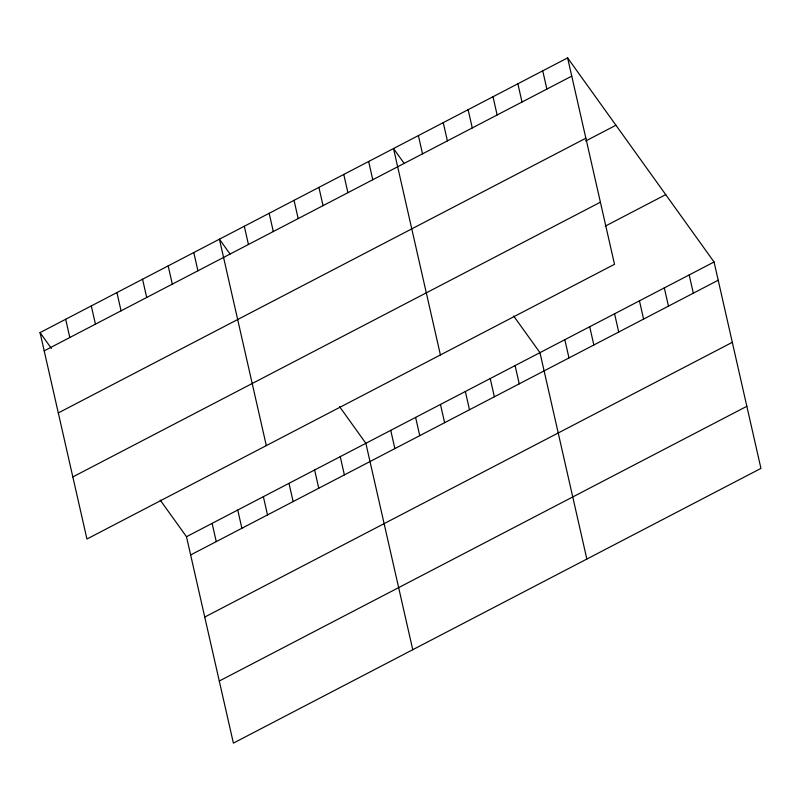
<?xml version="1.0" encoding="UTF-8"?>
<svg xmlns="http://www.w3.org/2000/svg" width="801" height="801" viewBox="0 0 801 801"><rect width="100%" height="100%" fill="white"/><g stroke="black" fill="none" stroke-linecap="round" stroke-linejoin="round"><path stroke-width="1.2" d="M567.609 57.882L614.507 264.29L86.939 539.013L40.05 332.605L567.609 57.882L714.061 261.987L760.95 468.395L233.391 743.118L186.493 536.71L160.2 500.064M44.195 350.848L571.754 76.125M58.303 412.936L585.861 138.213M585.661 141.006L615.939 125.236M72.841 476.915L600.4 202.192M605.176 226.172L665.731 194.633M186.493 536.71L714.061 261.987M190.638 554.953L718.197 280.23M204.746 617.05L732.304 342.327M219.284 681.02L746.842 406.297M404.175 163.404L393.521 148.545L440.41 354.943M513.661 316.005L539.964 352.65L586.853 559.048M230.077 254.057L219.424 239.199L266.312 445.606M339.574 406.658L365.867 443.313L412.755 649.711M40.05 332.605L51.424 348.455M689.19 274.943L693.326 293.176M664.319 287.889L668.455 306.132M639.448 300.846L643.583 319.078M614.577 313.792L618.712 332.035M542.738 70.838L546.883 89.071M589.706 326.748L593.841 344.981M517.867 83.785L522.012 102.027M564.835 339.694L568.98 357.937M492.995 96.741L497.141 114.974M468.124 109.687L472.27 127.93M515.093 365.596L519.238 383.839M443.253 122.643L447.399 140.876M490.222 378.553L494.367 396.795M418.392 135.589L422.527 153.832M465.351 391.499L469.496 409.742M440.48 404.455L444.625 422.698M368.65 161.492L372.785 179.734M415.609 417.401L419.754 435.644M343.779 174.448L347.914 192.681M390.738 430.357L394.883 448.6M318.908 187.394L323.043 205.637M294.037 200.35L298.172 218.583M340.245 456.65L344.38 474.893M269.166 213.296L273.311 231.539M314.613 469.997L318.758 488.23M244.295 226.252L248.44 244.485M288.991 483.343L293.136 501.576M263.369 496.68L267.514 514.923M193.792 252.545L197.937 270.788M237.747 510.027L241.882 528.27M168.17 265.892L172.315 284.125M212.115 523.373L216.26 541.606M142.548 279.229L146.693 297.471M116.926 292.575L121.071 310.818M91.294 305.922L95.439 324.155M65.672 319.269L69.817 337.501"/></g></svg>
